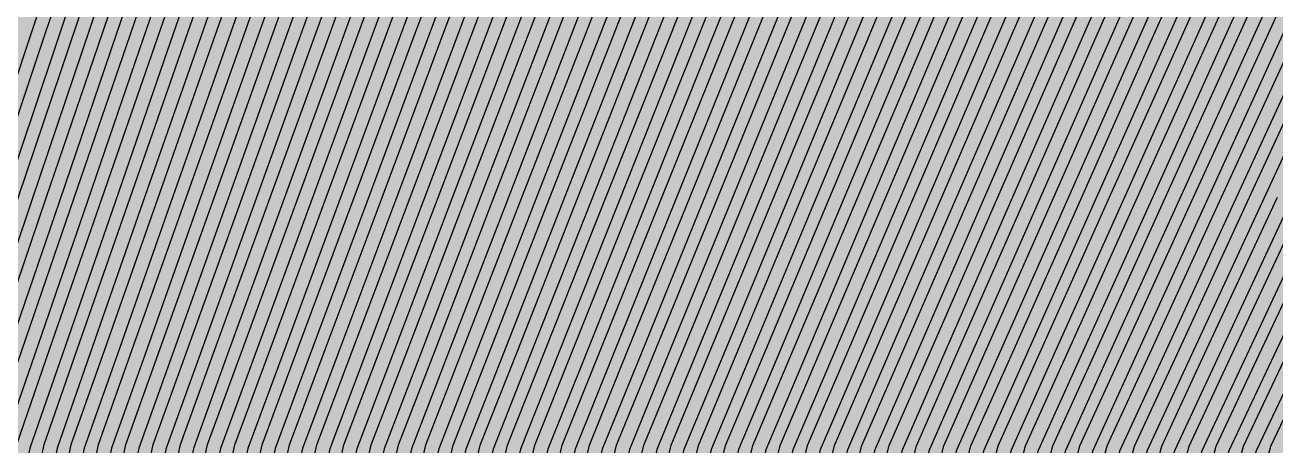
# Model space of a CAD drawing. Header units: metres. Extents: x -7231 to 10969, y -37556 to 1873.
# Drawn here: x 2363.7 to 2548.8, y -18680.7 to -18618.5 of the extents above; entities that cross this region are included whole.
import ezdxf

# ---------------------------------------------------------------- set-up
doc = ezdxf.new("R2010")
doc.units = ezdxf.units.M
for name, color, linetype in [('Metal1', 4, 'CONTINUOUS'), ('Metal2', 3, 'CONTINUOUS'), ('Polyimide', 7, 'CONTINUOUS')]:
    doc.layers.add(name, color=color, linetype=linetype)

msp = doc.modelspace()

# ---------------------------------------------------------------- hatches: boundary and pattern name
at = {"layer": 'Polyimide'}
msp.add_hatch(color=7, dxfattribs=at).paths.add_polyline_path([(4065.69, -468), (4066.67, -501.99), (4068.51, -535.99), (4071.41, -569.99), (4075.54, -603.99), (4081.04, -637.99), (4088.01, -671.99), (4096.52, -705.98), (4106.62, -739.98), (4118.33, -773.98), (4131.63, -807.98), (4146.49, -841.98), (4162.87, -875.98), (4180.68, -909.97), (4199.83, -943.97), (4220.22, -977.97), (4241.73, -1011.97), (4264.21, -1045.97), (4287.52, -1079.96), (4311.51, -1113.96), (4336.01, -1147.96), (4360.86, -1181.96), (4385.88, -1215.96), (4410.89, -1249.96), (4435.74, -1283.95), (4460.24, -1317.95), (4484.23, -1351.95), (4507.54, -1385.95), (4530.02, -1419.95), (4551.53, -1453.94), (4571.92, -1487.94), (4591.07, -1521.94), (4608.88, -1555.94), (4625.26, -1589.94), (4640.12, -1623.94), (4653.42, -1657.93), (4665.13, -1691.93), (4675.23, -1725.93), (4683.74, -1759.93), (4690.71, -1793.93), (4696.21, -1827.93), (4700.34, -1861.92), (4703.24, -1895.92), (4705.08, -1929.92), (4706.06, -1963.92), (4706.44, -1997.92), (4706.5, -2031.91), (4706.5, -4793.02), (4709.95, -4838.39), (4720.22, -4882.71), (4737.08, -4924.98), (4760.13, -4964.2), (4788.85, -4999.49), (4822.58, -5030.03), (4860.53, -5055.12), (4901.85, -5074.18), (4901.85, -5074.18), (4970.68, -5105.23), (5034.7, -5145.26), (5092.76, -5193.54), (5143.8, -5249.19), (5186.89, -5311.2), (5221.24, -5378.44), (5246.23, -5449.69), (5261.41, -5523.66), (5266.5, -5599), (5261.41, -5674.34), (5246.23, -5748.31), (5221.24, -5819.56), (5186.89, -5886.8), (5143.8, -5948.81), (5092.76, -6004.46), (5034.7, -6052.74), (4970.68, -6092.77), (4901.85, -6123.82), (4860.53, -6142.88), (4822.58, -6167.97), (4788.85, -6198.51), (4760.13, -6233.8), (4737.08, -6273.02), (4720.22, -6315.29), (4709.95, -6359.61), (4706.5, -6404.98), (4706.5, -9221.52), (4709.95, -9266.88), (4720.22, -9311.21), (4737.08, -9353.47), (4760.13, -9392.7), (4788.85, -9427.98), (4822.58, -9458.52), (4860.53, -9483.61), (4901.85, -9502.67), (4970.68, -9533.72), (5034.7, -9573.75), (5092.76, -9622.03), (5143.8, -9677.68), (5186.89, -9739.69), (5221.24, -9806.94), (5246.23, -9878.19), (5261.41, -9952.16), (5266.5, -10027.49), (5261.41, -10102.83), (5246.23, -10176.8), (5221.24, -10248.05), (5186.89, -10315.3), (5143.8, -10377.31), (5092.76, -10432.96), (5034.7, -10481.24), (4970.68, -10521.27), (4901.85, -10552.32), (4860.53, -10571.38), (4822.58, -10596.46), (4788.85, -10627), (4760.13, -10662.29), (4737.08, -10701.52), (4720.22, -10743.78), (4709.95, -10788.1), (4706.5, -10833.47), (4706.5, -13650.01), (4709.95, -13695.38), (4720.22, -13739.7), (4737.08, -13781.96), (4760.13, -13821.19), (4788.85, -13856.48), (4822.58, -13887.02), (4860.53, -13912.11), (4901.85, -13931.17), (4970.68, -13962.22), (5034.7, -14002.25), (5092.76, -14050.53), (5143.8, -14106.18), (5186.89, -14168.19), (5221.24, -14235.43), (5246.23, -14306.68), (5261.41, -14380.65), (5266.5, -14455.99), (5261.41, -14531.33), (5246.23, -14605.29), (5221.24, -14676.55), (5186.89, -14743.79), (5143.8, -14805.8), (5092.76, -14861.45), (5034.7, -14909.73), (4970.68, -14949.76), (4901.85, -14980.81), (4860.53, -14999.87), (4822.58, -15024.96), (4788.85, -15055.5), (4760.13, -15090.79), (4737.08, -15130.01), (4720.22, -15172.27), (4709.95, -15216.6), (4706.5, -15261.97), (4706.5, -15455.99), (4720.95, -15750.04), (4764.14, -16041.26), (4835.68, -16326.84), (4934.86, -16604.04), (5060.74, -16870.18), (5212.09, -17122.7), (5387.47, -17359.17), (5585.18, -17577.31), (5803.32, -17775.02), (6039.79, -17950.4), (6292.31, -18101.75), (6558.45, -18227.63), (6835.65, -18326.81), (7121.23, -18398.34), (7412.45, -18441.54), (7706.5, -18455.99), (9969.01, -18455.99), (10047.42, -18459.84), (10125.08, -18471.36), (10201.23, -18490.44), (10275.15, -18516.89), (10346.12, -18550.45), (10413.46, -18590.81), (10476.52, -18637.58), (10534.69, -18690.3), (10587.41, -18748.47), (10634.18, -18811.53), (10674.54, -18878.87), (10708.11, -18949.84), (10734.56, -19023.76), (10753.63, -19099.92), (10765.15, -19177.58), (10769.01, -19255.99), (10769.01, -20895.8), (10730.24, -20951.41), (10694.6, -21009.08), (10662.21, -21068.63), (10633.17, -21129.89), (10607.55, -21192.66), (10585.45, -21256.74), (10566.93, -21321.96), (10552.05, -21388.09), (10540.84, -21454.95), (10533.35, -21522.33), (10529.6, -21590.02), (10529.6, -21657.81), (10533.35, -21725.5), (10540.84, -21792.87), (10552.05, -21859.73), (10566.93, -21925.87), (10585.45, -21991.08), (10607.55, -22055.17), (10633.17, -22117.94), (10662.21, -22179.19), (10694.6, -22238.74), (10730.24, -22296.41), (10769.01, -22352.03), (10769.01, -32454.24), (10728.74, -32510.49), (10691.72, -32568.92), (10658.05, -32629.35), (10627.85, -32691.58), (10601.2, -32755.42), (10578.21, -32820.67), (10558.93, -32887.1), (10543.44, -32954.52), (10531.77, -33022.71), (10523.97, -33091.44), (10520.07, -33160.51), (10520.07, -33229.69), (10523.97, -33298.75), (10531.77, -33367.49), (10543.44, -33435.67), (10558.93, -33503.09), (10578.21, -33569.53), (10601.2, -33634.77), (10627.85, -33698.61), (10658.05, -33760.85), (10691.72, -33821.28), (10728.74, -33879.71), (10769.01, -33935.96), (10769.01, -36556), (10765.15, -36634.41), (10753.63, -36712.07), (10734.56, -36788.23), (10708.11, -36862.15), (10674.54, -36933.12), (10634.18, -37000.46), (10587.41, -37063.51), (10534.69, -37121.69), (10476.52, -37174.41), (10413.46, -37221.18), (10346.12, -37261.54), (10275.15, -37295.1), (10201.23, -37321.55), (10125.08, -37340.63), (10047.42, -37352.15), (9969.01, -37356), (-6231.01, -37356), (-6309.42, -37352.15), (-6387.08, -37340.63), (-6463.23, -37321.55), (-6537.15, -37295.1), (-6608.12, -37261.54), (-6675.46, -37221.18), (-6738.52, -37174.41), (-6796.69, -37121.69), (-6849.41, -37063.51), (-6896.18, -37000.46), (-6936.54, -36933.12), (-6970.11, -36862.15), (-6996.56, -36788.23), (-7015.63, -36712.07), (-7027.15, -36634.41), (-7031.01, -36556), (-7031.01, -33936), (-6990.74, -33879.75), (-6953.7, -33821.31), (-6920.03, -33760.88), (-6889.82, -33698.64), (-6863.18, -33634.8), (-6840.18, -33569.55), (-6820.9, -33503.11), (-6805.4, -33435.69), (-6793.74, -33367.49), (-6785.94, -33298.75), (-6782.03, -33229.68), (-6782.03, -33160.5), (-6785.94, -33091.43), (-6793.74, -33022.69), (-6805.4, -32954.5), (-6820.9, -32887.07), (-6840.18, -32820.63), (-6863.18, -32755.39), (-6889.82, -32691.54), (-6920.03, -32629.3), (-6953.7, -32568.87), (-6990.74, -32510.43), (-7031.01, -32454.18), (-7031.01, -22364.83), (-6990.74, -22308.58), (-6953.7, -22250.14), (-6920.03, -22189.71), (-6889.82, -22127.47), (-6863.18, -22063.62), (-6840.18, -21998.38), (-6820.9, -21931.94), (-6805.4, -21864.51), (-6793.74, -21796.32), (-6785.94, -21727.58), (-6782.03, -21658.51), (-6782.03, -21589.33), (-6785.94, -21520.26), (-6793.74, -21451.52), (-6805.4, -21383.32), (-6820.9, -21315.9), (-6840.18, -21249.46), (-6863.18, -21184.21), (-6889.82, -21120.37), (-6920.03, -21058.13), (-6953.7, -20997.7), (-6990.74, -20939.26), (-7031.01, -20883.01), (-7031.01, -19255.99), (-7027.15, -19177.58), (-7015.63, -19099.92), (-6996.56, -19023.76), (-6970.11, -18949.84), (-6936.54, -18878.87), (-6896.18, -18811.53), (-6849.41, -18748.47), (-6796.69, -18690.3), (-6738.52, -18637.58), (-6675.46, -18590.81), (-6608.12, -18550.45), (-6537.15, -18516.89), (-6463.23, -18490.44), (-6387.08, -18471.36), (-6309.42, -18459.84), (-6231.01, -18455.99), (-3968.5, -18455.99), (-3674.45, -18441.54), (-3383.23, -18398.34), (-3097.65, -18326.81), (-2820.45, -18227.63), (-2554.31, -18101.75), (-2301.79, -17950.4), (-2065.32, -17775.02), (-1847.18, -17577.31), (-1649.47, -17359.17), (-1474.09, -17122.7), (-1322.74, -16870.18), (-1196.86, -16604.04), (-1097.68, -16326.84), (-1026.14, -16041.26), (-982.95, -15750.04), (-968.5, -15455.99), (-968.5, -15261.97), (-971.95, -15216.6), (-982.22, -15172.27), (-999.08, -15130.01), (-1022.13, -15090.79), (-1050.85, -15055.5), (-1084.58, -15024.96), (-1122.53, -14999.87), (-1163.85, -14980.81), (-1232.68, -14949.76), (-1296.7, -14909.73), (-1354.76, -14861.45), (-1405.8, -14805.8), (-1448.89, -14743.79), (-1483.24, -14676.55), (-1508.23, -14605.29), (-1523.41, -14531.33), (-1528.5, -14455.99), (-1523.41, -14380.65), (-1508.23, -14306.68), (-1483.24, -14235.43), (-1448.89, -14168.19), (-1405.8, -14106.18), (-1354.76, -14050.53), (-1296.7, -14002.25), (-1232.68, -13962.22), (-1163.85, -13931.17), (-1122.53, -13912.11), (-1084.58, -13887.02), (-1050.85, -13856.48), (-1022.13, -13821.19), (-999.08, -13781.96), (-982.22, -13739.7), (-971.95, -13695.38), (-968.5, -13650.01), (-968.5, -12309.64), (-971.95, -12264.27), (-982.22, -12219.94), (-999.08, -12177.68), (-1022.13, -12138.46), (-1050.85, -12103.17), (-1084.58, -12072.63), (-1122.53, -12047.54), (-1163.85, -12028.48), (-1232.68, -11997.43), (-1296.7, -11957.4), (-1354.76, -11909.12), (-1405.8, -11853.47), (-1448.89, -11791.46), (-1483.24, -11724.22), (-1508.23, -11652.96), (-1523.41, -11579), (-1528.5, -11503.66), (-1523.41, -11428.32), (-1508.23, -11354.35), (-1483.24, -11283.1), (-1448.89, -11215.86), (-1405.8, -11153.85), (-1354.76, -11098.2), (-1296.7, -11049.92), (-1232.68, -11009.89), (-1163.85, -10978.84), (-1122.53, -10959.78), (-1084.58, -10934.69), (-1050.85, -10904.15), (-1022.13, -10868.86), (-999.08, -10829.63), (-982.22, -10787.37), (-971.95, -10743.05), (-968.5, -10697.68), (-968.5, -9357.31), (-971.95, -9311.94), (-982.22, -9267.62), (-999.08, -9225.35), (-1022.13, -9186.13), (-1050.85, -9150.84), (-1084.58, -9120.3), (-1122.53, -9095.21), (-1163.85, -9076.15), (-1163.85, -9076.15), (-1232.68, -9045.1), (-1296.7, -9005.07), (-1354.76, -8956.79), (-1405.8, -8901.14), (-1448.89, -8839.13), (-1483.24, -8771.89), (-1508.23, -8700.64), (-1523.41, -8626.67), (-1528.5, -8551.33), (-1523.41, -8475.99), (-1508.23, -8402.02), (-1483.24, -8330.77), (-1448.89, -8263.53), (-1405.8, -8201.52), (-1354.76, -8145.87), (-1296.7, -8097.59), (-1232.68, -8057.56), (-1163.85, -8026.51), (-1163.85, -8026.51), (-1122.53, -8007.45), (-1084.58, -7982.36), (-1050.85, -7951.82), (-1022.13, -7916.53), (-999.08, -7877.31), (-982.22, -7835.04), (-971.95, -7790.72), (-968.5, -7745.35), (-968.5, -6404.98), (-971.95, -6359.61), (-982.22, -6315.29), (-999.08, -6273.02), (-1022.13, -6233.8), (-1050.85, -6198.51), (-1084.58, -6167.97), (-1122.53, -6142.88), (-1163.85, -6123.82), (-1163.85, -6123.82), (-1232.68, -6092.77), (-1296.7, -6052.74), (-1354.76, -6004.46), (-1405.8, -5948.81), (-1448.89, -5886.8), (-1483.24, -5819.56), (-1508.23, -5748.31), (-1523.41, -5674.34), (-1528.5, -5599), (-1523.41, -5523.66), (-1508.23, -5449.69), (-1483.24, -5378.44), (-1448.89, -5311.2), (-1405.8, -5249.19), (-1354.76, -5193.54), (-1296.7, -5145.26), (-1232.68, -5105.23), (-1163.85, -5074.18), (-1163.85, -5074.18), (-1122.53, -5055.12), (-1084.58, -5030.03), (-1050.85, -4999.49), (-1022.13, -4964.2), (-999.08, -4924.98), (-982.22, -4882.71), (-971.95, -4838.39), (-968.5, -4793.02), (-968.5, -2031.91), (-968.44, -1997.92), (-968.06, -1963.92), (-967.05, -1929.92), (-965.18, -1895.92), (-962.22, -1861.92), (-958.01, -1827.93), (-952.41, -1793.93), (-945.31, -1759.93), (-936.64, -1725.93), (-926.35, -1691.93), (-914.43, -1657.93), (-900.88, -1623.94), (-885.74, -1589.94), (-869.05, -1555.94), (-850.91, -1521.94), (-831.4, -1487.94), (-810.63, -1453.94), (-788.72, -1419.95), (-765.82, -1385.95), (-742.07, -1351.95), (-717.63, -1317.95), (-692.67, -1283.95), (-667.36, -1249.96), (-641.88, -1215.96), (-616.39, -1181.96), (-591.08, -1147.96), (-566.12, -1113.96), (-541.68, -1079.96), (-517.93, -1045.97), (-495.03, -1011.97), (-473.12, -977.97), (-452.35, -943.97), (-432.84, -909.97), (-414.7, -875.98), (-398.01, -841.98), (-382.87, -807.98), (-369.32, -773.98), (-357.4, -739.98), (-347.11, -705.98), (-338.44, -671.99), (-331.34, -637.99), (-325.74, -603.99), (-321.53, -569.99), (-318.57, -535.99), (-316.7, -501.99), (-315.69, -468), (-315.31, -434), (-315.25, -400), (-315.25, 401), (-315.25, 451), (-315.25, 1644), (-270.25, 1644), (-270.03, 1637.13), (-269.35, 1630.29), (-268.23, 1623.52), (-266.67, 1616.82), (-264.68, 1610.25), (-262.26, 1603.82), (-259.42, 1597.56), (-256.18, 1591.5), (-252.55, 1585.67), (-248.55, 1580.08), (-244.19, 1574.77), (-239.5, 1569.75), (-234.48, 1565.06), (-229.17, 1560.7), (-223.58, 1556.7), (-217.75, 1553.07), (-211.69, 1549.83), (-205.43, 1546.99), (-199, 1544.57), (-192.43, 1542.58), (-185.73, 1541.02), (-178.96, 1539.9), (-172.12, 1539.22), (-165.25, 1539), (-158.38, 1539.22), (-151.54, 1539.9), (-144.77, 1541.02), (-138.07, 1542.58), (-131.5, 1544.57), (-125.07, 1546.99), (-118.81, 1549.83), (-112.75, 1553.07), (-106.92, 1556.7), (-101.33, 1560.7), (-96.02, 1565.06), (-91, 1569.75), (-86.31, 1574.77), (-81.95, 1580.08), (-77.95, 1585.67), (-74.32, 1591.5), (-71.08, 1597.56), (-68.24, 1603.82), (-65.82, 1610.25), (-63.83, 1616.82), (-62.27, 1623.52), (-61.15, 1630.29), (-60.47, 1637.13), (-60.25, 1644), (1853, 1644), (1853, 1573), (3815.25, 1573), (3815.46, 1579.54), (3816.11, 1586.05), (3817.17, 1592.51), (3818.66, 1598.88), (3820.56, 1605.14), (3822.86, 1611.27), (3825.56, 1617.23), (3828.65, 1623), (3832.1, 1628.56), (3835.91, 1633.88), (3840.07, 1638.93), (3844.54, 1643.71), (3849.32, 1648.18), (3854.37, 1652.34), (3859.69, 1656.15), (3865.25, 1659.6), (3871.02, 1662.69), (3876.98, 1665.39), (3883.11, 1667.69), (3889.37, 1669.59), (3895.74, 1671.08), (3902.2, 1672.14), (3908.71, 1672.79), (3915.25, 1673), (3921.79, 1672.79), (3928.3, 1672.14), (3934.76, 1671.08), (3941.13, 1669.59), (3947.39, 1667.69), (3953.52, 1665.39), (3959.48, 1662.69), (3965.25, 1659.6), (3970.81, 1656.15), (3976.13, 1652.34), (3981.18, 1648.18), (3985.96, 1643.71), (3990.43, 1638.93), (3994.59, 1633.88), (3998.4, 1628.56), (4001.85, 1623), (4004.94, 1617.23), (4007.64, 1611.27), (4009.94, 1605.14), (4011.84, 1598.88), (4013.33, 1592.51), (4014.39, 1586.05), (4015.04, 1579.54), (4015.25, 1573), (4065.25, 1573), (4065.25, 451), (4065.25, 401), (4065.25, -400), (4065.31, -434), (4065.69, -468)])

# ---------------------------------------------------------------- linework, layer by layer
at = {"layer": 'Metal1'}
for points in [[(2397.25, -19211.94), (2397.99, -18720.95), (2398.33, -18711.91), (2398.66, -18702.89), (2398.99, -18698.3), (2402.85, -18680.71), (2408.13, -18666.6), (2416.55, -18644.09), (2424.97, -18621.59), (2433.4, -18599.09), (2441.82, -18576.59), (2450.24, -18554.09), (2458.66, -18531.59), (2467.09, -18509.09), (2475.51, -18486.59), (2483.93, -18464.09), (2492.35, -18441.59), (2500.78, -18419.09), (2509.2, -18396.59), (2517.62, -18374.09), (2526.04, -18351.59), (2534.47, -18329.09), (2542.89, -18306.58), (2551.31, -18284.08)], [(2553.18, -18284.78), (2544.76, -18307.29), (2536.34, -18329.79), (2527.92, -18352.29), (2519.49, -18374.79), (2511.07, -18397.29), (2502.65, -18419.79), (2494.23, -18442.29), (2485.8, -18464.79), (2477.38, -18487.29), (2468.96, -18509.79), (2460.54, -18532.29), (2452.11, -18554.79), (2443.69, -18577.29), (2435.27, -18599.79), (2426.85, -18622.3), (2418.42, -18644.8), (2410, -18667.3), (2404.77, -18681.28), (2400.98, -18698.59), (2400.66, -18703), (2400.33, -18711.98), (2400.01, -18720.99), (2400.75, -19211.94)], [(2405.25, -19211.94), (2405.99, -18720.95), (2406.33, -18711.91), (2406.67, -18702.89), (2407.01, -18698.3), (2410.91, -18680.72), (2416.28, -18666.59), (2424.83, -18644.09), (2433.38, -18621.59), (2441.93, -18599.09), (2450.48, -18576.59), (2459.03, -18554.09), (2467.58, -18531.59), (2476.13, -18509.09), (2484.68, -18486.59), (2493.23, -18464.08), (2501.78, -18441.58), (2510.33, -18419.08), (2518.88, -18396.58), (2527.43, -18374.08), (2535.98, -18351.58), (2544.53, -18329.08), (2553.08, -18306.58)], [(2554.95, -18307.29), (2546.4, -18329.79), (2537.85, -18352.29), (2529.3, -18374.79), (2520.75, -18397.29), (2512.2, -18419.79), (2503.65, -18442.29), (2495.1, -18464.8), (2486.55, -18487.3), (2478, -18509.8), (2469.45, -18532.3), (2460.9, -18554.8), (2452.35, -18577.3), (2443.8, -18599.8), (2435.25, -18622.3), (2426.7, -18644.8), (2418.15, -18667.3), (2412.83, -18681.3), (2408.99, -18698.59), (2408.67, -18703), (2408.33, -18711.98), (2408.01, -18720.99), (2408.75, -19211.94)], [(2341.25, -19211.94), (2341.99, -18720.95), (2342.29, -18711.91), (2342.59, -18702.9), (2342.89, -18698.32), (2346.36, -18680.64), (2351.05, -18666.63), (2358.59, -18644.13), (2366.12, -18621.63), (2373.65, -18599.13), (2381.18, -18576.63), (2388.72, -18554.13), (2396.25, -18531.62), (2403.78, -18509.12), (2411.31, -18486.62), (2418.85, -18464.12), (2426.38, -18441.62), (2433.91, -18419.12), (2441.44, -18396.62), (2448.98, -18374.12), (2456.51, -18351.62), (2464.04, -18329.12)], [(2465.94, -18329.75), (2458.41, -18352.25), (2450.87, -18374.75), (2443.34, -18397.26), (2435.81, -18419.76), (2428.28, -18442.26), (2420.74, -18464.76), (2413.21, -18487.26), (2405.68, -18509.76), (2398.15, -18532.26), (2390.61, -18554.76), (2383.08, -18577.26), (2375.55, -18599.76), (2368.02, -18622.26), (2360.48, -18644.76), (2352.95, -18667.26), (2348.3, -18681.15), (2344.88, -18698.58), (2344.59, -18703), (2344.29, -18711.98), (2344.01, -18720.98), (2344.75, -19211.94)], [(2349.25, -19211.94), (2349.99, -18720.95), (2350.3, -18711.91), (2350.6, -18702.9), (2350.9, -18698.32), (2354.43, -18680.65), (2359.21, -18666.62), (2366.87, -18644.12), (2374.53, -18621.62), (2382.19, -18599.12), (2389.85, -18576.62), (2397.51, -18554.12), (2405.17, -18531.62), (2412.83, -18509.12), (2420.49, -18486.62), (2428.14, -18464.12), (2435.8, -18441.62), (2443.46, -18419.12), (2451.12, -18396.62), (2458.78, -18374.11), (2466.44, -18351.61), (2474.1, -18329.11)], [(2476, -18329.76), (2468.34, -18352.26), (2460.68, -18374.76), (2453.02, -18397.26), (2445.36, -18419.76), (2437.7, -18442.26), (2430.04, -18464.76), (2422.38, -18487.26), (2414.72, -18509.76), (2407.06, -18532.26), (2399.4, -18554.76), (2391.74, -18577.27), (2384.08, -18599.77), (2376.42, -18622.27), (2368.76, -18644.77), (2361.1, -18667.27), (2356.37, -18681.17), (2352.89, -18698.58), (2352.6, -18703), (2352.3, -18711.98), (2352.01, -18720.98), (2352.75, -19211.94)], [(2357.25, -19211.94), (2357.99, -18720.95), (2358.3, -18711.91), (2358.61, -18702.9), (2358.92, -18698.31), (2362.5, -18680.66), (2367.36, -18666.62), (2375.15, -18644.12), (2382.93, -18621.62), (2390.72, -18599.12), (2398.51, -18576.62), (2406.3, -18554.12), (2414.08, -18531.61), (2421.87, -18509.11), (2429.66, -18486.61), (2437.44, -18464.11), (2445.23, -18441.61), (2453.02, -18419.11), (2460.8, -18396.61), (2468.59, -18374.11), (2476.38, -18351.61), (2484.16, -18329.11)], [(2486.05, -18329.76), (2478.27, -18352.26), (2470.48, -18374.76), (2462.69, -18397.26), (2454.91, -18419.77), (2447.12, -18442.27), (2439.33, -18464.77), (2431.55, -18487.27), (2423.76, -18509.77), (2415.97, -18532.27), (2408.19, -18554.77), (2400.4, -18577.27), (2392.61, -18599.77), (2384.82, -18622.27), (2377.04, -18644.77), (2369.25, -18667.27), (2364.44, -18681.19), (2360.9, -18698.58), (2360.61, -18703), (2360.3, -18711.98), (2360.01, -18720.99), (2360.75, -19211.94)], [(2365.25, -19211.94), (2365.99, -18720.95), (2366.31, -18711.91), (2366.62, -18702.9), (2366.93, -18698.31), (2370.57, -18680.67), (2375.51, -18666.61), (2383.43, -18644.11), (2391.34, -18621.61), (2399.26, -18599.11), (2407.17, -18576.61), (2415.08, -18554.11), (2423, -18531.61), (2430.91, -18509.11), (2438.83, -18486.61), (2446.74, -18464.11), (2454.65, -18441.61), (2462.57, -18419.11), (2470.48, -18396.61), (2478.4, -18374.11), (2486.31, -18351.6), (2494.22, -18329.1)], [(2496.11, -18329.77), (2488.2, -18352.27), (2480.28, -18374.77), (2472.37, -18397.27), (2464.46, -18419.77), (2456.54, -18442.27), (2448.63, -18464.77), (2440.71, -18487.27), (2432.8, -18509.77), (2424.89, -18532.27), (2416.97, -18554.77), (2409.06, -18577.28), (2401.14, -18599.78), (2393.23, -18622.28), (2385.32, -18644.78), (2377.4, -18667.28), (2372.5, -18681.2), (2368.92, -18698.58), (2368.62, -18703), (2368.31, -18711.98), (2368.01, -18720.99), (2368.75, -19211.94)], [(2373.25, -19211.94), (2373.99, -18720.95), (2374.31, -18711.91), (2374.63, -18702.89), (2374.95, -18698.31), (2378.64, -18680.68), (2383.67, -18666.61), (2391.71, -18644.11), (2399.75, -18621.61), (2407.79, -18599.11), (2415.83, -18576.61), (2423.87, -18554.11), (2431.91, -18531.61), (2439.96, -18509.1), (2448, -18486.6), (2456.04, -18464.1), (2464.08, -18441.6), (2472.12, -18419.1), (2480.16, -18396.6), (2488.2, -18374.1), (2496.24, -18351.6), (2504.28, -18329.1)], [(2506.17, -18329.77), (2498.13, -18352.27), (2490.09, -18374.77), (2482.04, -18397.27), (2474, -18419.78), (2465.96, -18442.28), (2457.92, -18464.78), (2449.88, -18487.28), (2441.84, -18509.78), (2433.8, -18532.28), (2425.76, -18554.78), (2417.72, -18577.28), (2409.68, -18599.78), (2401.63, -18622.28), (2393.59, -18644.78), (2385.55, -18667.28), (2380.57, -18681.22), (2376.93, -18698.58), (2376.63, -18703), (2376.31, -18711.98), (2376.01, -18720.99), (2376.75, -19211.94)], [(2381.25, -19211.94), (2381.99, -18720.95), (2382.32, -18711.91), (2382.64, -18702.89), (2382.96, -18698.31), (2386.71, -18680.69), (2391.82, -18666.6), (2399.99, -18644.1), (2408.16, -18621.6), (2416.33, -18599.1), (2424.49, -18576.6), (2432.66, -18554.1), (2440.83, -18531.6), (2449, -18509.1), (2457.17, -18486.6), (2465.34, -18464.1), (2473.5, -18441.6), (2481.67, -18419.1), (2489.84, -18396.6), (2498.01, -18374.1), (2506.18, -18351.6), (2514.35, -18329.09)], [(2516.23, -18329.78), (2508.06, -18352.28), (2499.89, -18374.78), (2491.72, -18397.28), (2483.55, -18419.78), (2475.38, -18442.28), (2467.22, -18464.78), (2459.05, -18487.28), (2450.88, -18509.78), (2442.71, -18532.28), (2434.54, -18554.78), (2426.37, -18577.28), (2418.21, -18599.79), (2410.04, -18622.29), (2401.87, -18644.79), (2393.7, -18667.29), (2388.64, -18681.24), (2384.95, -18698.59), (2384.64, -18703), (2384.32, -18711.98), (2384.01, -18720.99), (2384.75, -19211.94)], [(2389.25, -19211.94), (2389.99, -18720.95), (2390.32, -18711.91), (2390.65, -18702.89), (2390.98, -18698.3), (2394.78, -18680.7), (2399.98, -18666.6), (2408.27, -18644.1), (2416.57, -18621.6), (2424.86, -18599.1), (2433.16, -18576.6), (2441.45, -18554.1), (2449.75, -18531.6), (2458.04, -18509.1), (2466.34, -18486.59), (2474.63, -18464.09), (2482.93, -18441.59), (2491.22, -18419.09), (2499.52, -18396.59), (2507.82, -18374.09), (2516.11, -18351.59), (2524.41, -18329.09)], [(2526.28, -18329.78), (2517.99, -18352.28), (2509.69, -18374.78), (2501.4, -18397.28), (2493.1, -18419.78), (2484.81, -18442.29), (2476.51, -18464.79), (2468.22, -18487.29), (2459.92, -18509.79), (2451.62, -18532.29), (2443.33, -18554.79), (2435.03, -18577.29), (2426.74, -18599.79), (2418.44, -18622.29), (2410.15, -18644.79), (2401.85, -18667.29), (2396.7, -18681.26), (2392.96, -18698.59), (2392.65, -18703), (2392.32, -18711.98), (2392.01, -18720.99), (2392.75, -19211.94)], [(2413.25, -19211.94), (2413.99, -18720.95), (2414.34, -18711.91), (2414.68, -18702.89), (2415.02, -18698.3), (2418.98, -18680.73), (2424.44, -18666.59), (2433.11, -18644.09), (2441.79, -18621.58), (2450.47, -18599.08), (2459.14, -18576.58), (2467.82, -18554.08), (2476.5, -18531.58), (2485.17, -18509.08), (2493.85, -18486.58), (2502.53, -18464.08), (2511.2, -18441.58), (2519.88, -18419.08), (2528.56, -18396.58), (2537.23, -18374.08), (2545.91, -18351.58), (2554.59, -18329.08)], [(2556.45, -18329.8), (2547.78, -18352.3), (2539.1, -18374.8), (2530.42, -18397.3), (2521.75, -18419.8), (2513.07, -18442.3), (2504.39, -18464.8), (2495.72, -18487.3), (2487.04, -18509.8), (2478.36, -18532.3), (2469.69, -18554.8), (2461.01, -18577.3), (2452.33, -18599.8), (2443.66, -18622.3), (2434.98, -18644.81), (2426.3, -18667.31), (2420.9, -18681.32), (2417.01, -18698.6), (2416.68, -18703), (2416.34, -18711.98), (2416.01, -18720.99), (2416.75, -19211.94)], [(2421.25, -19211.94), (2421.99, -18720.95), (2422.34, -18711.91), (2422.69, -18702.89), (2423.04, -18698.3), (2427.05, -18680.75), (2432.59, -18666.58), (2441.39, -18644.08), (2450.2, -18621.58), (2459, -18599.08), (2467.81, -18576.58), (2476.61, -18554.08), (2485.41, -18531.58), (2494.22, -18509.08), (2503.02, -18486.58), (2511.83, -18464.08), (2520.63, -18441.57), (2529.43, -18419.07), (2538.24, -18396.57), (2547.04, -18374.07), (2555.84, -18351.57)], [(2548.9, -18374.8), (2540.1, -18397.3), (2531.3, -18419.8), (2522.49, -18442.3), (2513.69, -18464.8), (2504.88, -18487.3), (2496.08, -18509.81), (2487.28, -18532.31), (2478.47, -18554.81), (2469.67, -18577.31), (2460.86, -18599.81), (2452.06, -18622.31), (2443.26, -18644.81), (2434.45, -18667.31), (2428.97, -18681.34), (2425.02, -18698.6), (2424.69, -18703), (2424.34, -18711.99), (2424.01, -18720.99), (2424.75, -19211.94)], [(2429.25, -19211.94), (2429.99, -18720.96), (2430.35, -18711.91), (2430.7, -18702.89), (2431.05, -18698.29), (2435.12, -18680.76), (2440.74, -18666.58), (2449.68, -18644.08), (2458.61, -18621.58), (2467.54, -18599.08), (2476.47, -18576.57), (2485.4, -18554.07), (2494.33, -18531.57), (2503.26, -18509.07), (2512.19, -18486.57), (2521.12, -18464.07), (2530.05, -18441.57), (2538.99, -18419.07), (2547.92, -18396.57), (2556.85, -18374.07)], [(2437.25, -19211.94), (2437.99, -18720.96), (2438.35, -18711.91), (2438.71, -18702.89), (2439.07, -18698.29), (2443.18, -18680.77), (2448.9, -18666.57), (2457.96, -18644.07), (2467.01, -18621.57), (2476.07, -18599.07), (2485.13, -18576.57), (2494.19, -18554.07), (2503.25, -18531.57), (2512.3, -18509.07), (2521.36, -18486.57), (2530.42, -18464.07), (2539.48, -18441.57), (2548.54, -18419.07), (2557.6, -18396.56)], [(2549.78, -18397.31), (2540.84, -18419.81), (2531.91, -18442.31), (2522.98, -18464.81), (2514.05, -18487.31), (2505.12, -18509.81), (2496.19, -18532.31), (2487.26, -18554.81), (2478.33, -18577.31), (2469.4, -18599.81), (2460.47, -18622.31), (2451.53, -18644.81), (2442.6, -18667.31), (2437.03, -18681.36), (2433.04, -18698.6), (2432.7, -18703.01), (2432.35, -18711.99), (2432.01, -18720.99), (2432.75, -19211.94)], [(2550.39, -18419.81), (2541.33, -18442.31), (2532.28, -18464.81), (2523.22, -18487.31), (2514.16, -18509.81), (2505.1, -18532.32), (2496.04, -18554.82), (2486.99, -18577.32), (2477.93, -18599.82), (2468.87, -18622.32), (2459.81, -18644.82), (2450.75, -18667.32), (2445.1, -18681.37), (2441.05, -18698.6), (2440.71, -18703.01), (2440.35, -18711.99), (2440.01, -18721), (2440.75, -19211.94)], [(2445.25, -19211.94), (2445.99, -18720.96), (2446.36, -18711.91), (2446.72, -18702.89), (2447.08, -18698.29), (2451.25, -18680.78), (2457.05, -18666.57), (2466.24, -18644.07), (2475.42, -18621.57), (2484.61, -18599.07), (2493.79, -18576.57), (2502.98, -18554.06), (2512.16, -18531.56), (2521.35, -18509.06), (2530.53, -18486.56), (2539.72, -18464.06), (2548.9, -18441.56)], [(2550.76, -18442.32), (2541.57, -18464.82), (2532.39, -18487.32), (2523.2, -18509.82), (2514.02, -18532.32), (2504.83, -18554.82), (2495.64, -18577.32), (2486.46, -18599.82), (2477.27, -18622.32), (2468.09, -18644.82), (2458.9, -18667.32), (2453.16, -18681.39), (2449.07, -18698.6), (2448.72, -18703.01), (2448.36, -18711.99), (2448.01, -18721), (2448.75, -19211.94)], [(2453.25, -19211.94), (2453.99, -18720.96), (2454.36, -18711.91), (2454.73, -18702.89), (2455.1, -18698.29), (2459.32, -18680.79), (2465.21, -18666.56), (2474.52, -18644.06), (2483.83, -18621.56), (2493.14, -18599.06), (2502.46, -18576.56), (2511.77, -18554.06), (2521.08, -18531.56), (2530.39, -18509.06), (2539.7, -18486.56), (2549.02, -18464.06)], [(2550.87, -18464.82), (2541.55, -18487.32), (2532.24, -18509.82), (2522.93, -18532.32), (2513.62, -18554.83), (2504.3, -18577.33), (2494.99, -18599.83), (2485.68, -18622.33), (2476.37, -18644.83), (2467.05, -18667.33), (2461.22, -18681.41), (2457.08, -18698.61), (2456.73, -18703.01), (2456.36, -18711.99), (2456.01, -18721), (2456.75, -19211.94)], [(2461.25, -19211.94), (2461.99, -18720.96), (2462.37, -18711.91), (2462.74, -18702.89), (2463.11, -18698.29), (2467.38, -18680.81), (2473.36, -18666.56), (2482.8, -18644.06), (2492.24, -18621.56), (2501.68, -18599.06), (2511.12, -18576.56), (2520.56, -18554.06), (2530, -18531.56), (2539.44, -18509.05), (2548.88, -18486.55)], [(2550.72, -18487.33), (2541.28, -18509.83), (2531.84, -18532.33), (2522.4, -18554.83), (2512.96, -18577.33), (2503.52, -18599.83), (2494.08, -18622.33), (2484.64, -18644.83), (2475.2, -18667.33), (2469.29, -18681.43), (2465.1, -18698.61), (2464.74, -18703.01), (2464.37, -18711.99), (2464.01, -18721), (2464.75, -19211.94)], [(2469.25, -19211.94), (2469.99, -18720.96), (2470.37, -18711.91), (2470.75, -18702.89), (2471.13, -18698.28), (2475.45, -18680.82), (2481.51, -18666.55), (2491.08, -18644.05), (2500.65, -18621.55), (2510.21, -18599.05), (2519.78, -18576.55), (2529.35, -18554.05), (2538.91, -18531.55), (2548.48, -18509.05), (2558.05, -18486.55)], [(2550.32, -18509.83), (2540.75, -18532.33), (2531.19, -18554.83), (2521.62, -18577.33), (2512.05, -18599.84), (2502.49, -18622.34), (2492.92, -18644.84), (2483.35, -18667.34), (2477.35, -18681.45), (2473.11, -18698.61), (2472.74, -18703.01), (2472.37, -18711.99), (2472.01, -18721), (2472.75, -19211.94)], [(2477.25, -19211.94), (2477.99, -18720.96), (2478.38, -18711.91), (2478.76, -18702.88), (2479.15, -18698.28), (2483.51, -18680.83), (2489.67, -18666.55), (2499.36, -18644.05), (2509.05, -18621.55), (2518.75, -18599.05), (2528.44, -18576.55), (2538.14, -18554.05), (2547.83, -18531.55), (2557.52, -18509.05)], [(2549.67, -18532.34), (2539.97, -18554.84), (2530.28, -18577.34), (2520.59, -18599.84), (2510.89, -18622.34), (2501.2, -18644.84), (2491.5, -18667.34), (2485.42, -18681.47), (2481.12, -18698.61), (2480.75, -18703.01), (2480.38, -18711.99), (2480.01, -18721), (2480.75, -19211.94)], [(2485.25, -19211.94), (2485.99, -18720.96), (2486.38, -18711.9), (2486.77, -18702.88), (2487.16, -18698.28), (2491.58, -18680.84), (2497.82, -18666.55), (2507.64, -18644.05), (2517.46, -18621.54), (2527.28, -18599.04), (2537.1, -18576.54), (2546.93, -18554.04), (2556.75, -18531.54)], [(2558.58, -18532.34), (2548.76, -18554.84), (2538.94, -18577.34), (2529.12, -18599.84), (2519.3, -18622.34), (2509.47, -18644.85), (2499.65, -18667.35), (2493.48, -18681.49), (2489.14, -18698.61), (2488.76, -18703.01), (2488.38, -18711.99), (2488.01, -18721), (2488.75, -19211.94)], [(2493.25, -19211.94), (2493.99, -18720.96), (2494.39, -18711.9), (2494.78, -18702.88), (2495.18, -18698.28), (2499.65, -18680.86), (2505.97, -18666.54), (2515.92, -18644.04), (2525.87, -18621.54), (2535.82, -18599.04), (2545.77, -18576.54), (2555.71, -18554.04)], [(2557.54, -18554.85), (2547.6, -18577.35), (2537.65, -18599.85), (2527.7, -18622.35), (2517.75, -18644.85), (2507.8, -18667.35), (2501.54, -18681.51), (2497.15, -18698.62), (2496.77, -18703.01), (2496.39, -18711.99), (2496.01, -18721), (2496.75, -19211.94)], [(2501.25, -19211.94), (2501.99, -18720.96), (2502.39, -18711.9), (2502.79, -18702.88), (2503.19, -18698.28), (2507.71, -18680.87), (2514.13, -18666.54), (2524.2, -18644.04), (2534.28, -18621.54), (2544.35, -18599.04), (2554.43, -18576.53)], [(2556.25, -18577.35), (2546.18, -18599.85), (2536.1, -18622.35), (2526.03, -18644.85), (2515.95, -18667.35), (2509.61, -18681.53), (2505.17, -18698.62), (2504.78, -18703.01), (2504.39, -18711.99), (2504.01, -18721), (2504.75, -19211.94)], [(2509.25, -19211.94), (2509.99, -18720.96), (2510.4, -18711.9), (2510.8, -18702.88), (2511.21, -18698.27), (2515.78, -18680.88), (2522.28, -18666.53), (2532.48, -18644.03), (2542.69, -18621.53), (2552.89, -18599.03)], [(2554.71, -18599.86), (2544.51, -18622.36), (2534.31, -18644.86), (2524.1, -18667.36), (2517.67, -18681.55), (2513.18, -18698.62), (2512.79, -18703.01), (2512.4, -18711.99), (2512.01, -18721.01), (2512.75, -19211.94)], [(2517.25, -19211.94), (2517.99, -18720.96), (2518.4, -18711.9), (2518.81, -18702.88), (2519.22, -18698.27), (2523.84, -18680.89), (2530.44, -18666.53), (2540.77, -18644.03), (2551.1, -18621.53)], [(2552.91, -18622.36), (2542.58, -18644.86), (2532.25, -18667.36), (2525.73, -18681.57), (2521.2, -18698.62), (2520.8, -18703.01), (2520.4, -18711.99), (2520.01, -18721.01), (2520.75, -19211.94)], [(2525.25, -19211.94), (2525.99, -18720.96), (2526.41, -18711.9), (2526.82, -18702.88), (2527.24, -18698.27), (2531.91, -18680.91), (2538.59, -18666.52), (2549.05, -18644.02)], [(2550.86, -18644.87), (2540.4, -18667.37), (2533.79, -18681.59), (2529.21, -18698.62), (2528.81, -18703.01), (2528.41, -18711.99), (2528.01, -18721.01), (2528.75, -19211.94)], [(2533.25, -19211.94), (2533.99, -18720.96), (2534.41, -18711.9), (2534.83, -18702.88), (2535.25, -18698.27), (2539.97, -18680.92), (2546.74, -18666.52), (2557.33, -18644.02)], [(2559.14, -18644.87), (2548.55, -18667.37), (2541.85, -18681.61), (2537.23, -18698.63), (2536.82, -18703.02), (2536.41, -18711.99), (2536.01, -18721.01), (2536.75, -19211.94)], [(2541.25, -19211.94), (2541.99, -18720.96), (2542.42, -18711.9), (2542.84, -18702.88), (2543.27, -18698.27), (2548.03, -18680.93), (2554.9, -18666.52)]]:
    msp.add_lwpolyline(points, dxfattribs=at)
at = {"layer": 'Metal2'}
for points in [[(2401.25, -19211.94), (2401.99, -18720.95), (2402.33, -18711.91), (2402.66, -18702.89), (2403, -18698.3), (2406.88, -18680.72), (2412.21, -18666.59), (2420.69, -18644.09), (2429.18, -18621.59), (2437.66, -18599.09), (2446.15, -18576.59), (2454.64, -18554.09), (2463.12, -18531.59), (2471.61, -18509.09), (2480.09, -18486.59), (2488.58, -18464.09), (2497.07, -18441.59), (2505.55, -18419.09), (2514.04, -18396.58), (2522.52, -18374.08), (2531.01, -18351.58), (2539.5, -18329.08), (2547.98, -18306.58), (2556.47, -18284.08)], [(2549.85, -18307.29), (2541.37, -18329.79), (2532.88, -18352.29), (2524.4, -18374.79), (2515.91, -18397.29), (2507.42, -18419.79), (2498.94, -18442.29), (2490.45, -18464.79), (2481.97, -18487.29), (2473.48, -18509.79), (2464.99, -18532.29), (2456.51, -18554.8), (2448.02, -18577.3), (2439.54, -18599.8), (2431.05, -18622.3), (2422.56, -18644.8), (2414.08, -18667.3), (2408.8, -18681.29), (2404.99, -18698.59), (2404.66, -18703), (2404.33, -18711.98), (2404.01, -18720.99), (2404.75, -19211.94)], [(2460.91, -18329.75), (2453.44, -18352.25), (2445.97, -18374.75), (2438.5, -18397.25), (2431.03, -18419.75), (2423.57, -18442.25), (2416.1, -18464.75), (2408.63, -18487.26), (2401.16, -18509.76), (2393.69, -18532.26), (2386.22, -18554.76), (2378.75, -18577.26), (2371.28, -18599.76), (2363.81, -18622.26), (2356.34, -18644.76), (2348.88, -18667.26), (2344.27, -18681.14), (2340.87, -18698.58), (2340.58, -18703), (2340.29, -18711.98), (2340.01, -18720.98), (2340.75, -19211.94)], [(2345.25, -19211.94), (2345.99, -18720.95), (2346.3, -18711.91), (2346.59, -18702.9), (2346.9, -18698.32), (2350.4, -18680.64), (2355.13, -18666.63), (2362.73, -18644.13), (2370.32, -18621.62), (2377.92, -18599.12), (2385.52, -18576.62), (2393.11, -18554.12), (2400.71, -18531.62), (2408.3, -18509.12), (2415.9, -18486.62), (2423.5, -18464.12), (2431.09, -18441.62), (2438.69, -18419.12), (2446.28, -18396.62), (2453.88, -18374.12), (2461.48, -18351.62), (2469.07, -18329.12)], [(2470.97, -18329.76), (2463.37, -18352.26), (2455.78, -18374.76), (2448.18, -18397.26), (2440.58, -18419.76), (2432.99, -18442.26), (2425.39, -18464.76), (2417.79, -18487.26), (2410.2, -18509.76), (2402.6, -18532.26), (2395.01, -18554.76), (2387.41, -18577.26), (2379.81, -18599.76), (2372.22, -18622.26), (2364.62, -18644.77), (2357.03, -18667.27), (2352.34, -18681.16), (2348.88, -18698.58), (2348.59, -18703), (2348.3, -18711.98), (2348.01, -18720.98), (2348.75, -19211.94)], [(2353.25, -19211.94), (2353.99, -18720.95), (2354.3, -18711.91), (2354.6, -18702.9), (2354.91, -18698.31), (2358.47, -18680.65), (2363.28, -18666.62), (2371.01, -18644.12), (2378.73, -18621.62), (2386.45, -18599.12), (2394.18, -18576.62), (2401.9, -18554.12), (2409.62, -18531.62), (2417.35, -18509.12), (2425.07, -18486.62), (2432.79, -18464.12), (2440.52, -18441.61), (2448.24, -18419.11), (2455.96, -18396.61), (2463.69, -18374.11), (2471.41, -18351.61), (2479.13, -18329.11)], [(2481.02, -18329.76), (2473.3, -18352.26), (2465.58, -18374.76), (2457.86, -18397.26), (2450.13, -18419.76), (2442.41, -18442.26), (2434.69, -18464.76), (2426.96, -18487.27), (2419.24, -18509.77), (2411.52, -18532.27), (2403.79, -18554.77), (2396.07, -18577.27), (2388.35, -18599.77), (2380.62, -18622.27), (2372.9, -18644.77), (2365.18, -18667.27), (2360.4, -18681.18), (2356.9, -18698.58), (2356.6, -18703), (2356.3, -18711.98), (2356.01, -18720.98), (2356.75, -19211.94)], [(2361.25, -19211.94), (2361.99, -18720.95), (2362.31, -18711.91), (2362.61, -18702.9), (2362.93, -18698.31), (2366.54, -18680.66), (2371.44, -18666.62), (2379.29, -18644.12), (2387.14, -18621.62), (2394.99, -18599.11), (2402.84, -18576.61), (2410.69, -18554.11), (2418.54, -18531.61), (2426.39, -18509.11), (2434.24, -18486.61), (2442.09, -18464.11), (2449.94, -18441.61), (2457.79, -18419.11), (2465.64, -18396.61), (2473.49, -18374.11), (2481.34, -18351.61), (2489.19, -18329.11)], [(2491.08, -18329.77), (2483.23, -18352.27), (2475.38, -18374.77), (2467.53, -18397.27), (2459.68, -18419.77), (2451.83, -18442.27), (2443.98, -18464.77), (2436.13, -18487.27), (2428.28, -18509.77), (2420.43, -18532.27), (2412.58, -18554.77), (2404.73, -18577.27), (2396.88, -18599.77), (2389.03, -18622.27), (2381.18, -18644.77), (2373.33, -18667.28), (2368.47, -18681.2), (2364.91, -18698.58), (2364.61, -18703), (2364.31, -18711.98), (2364.01, -18720.99), (2364.75, -19211.94)], [(2369.25, -19211.94), (2369.99, -18720.95), (2370.31, -18711.91), (2370.62, -18702.9), (2370.94, -18698.31), (2374.61, -18680.67), (2379.59, -18666.61), (2387.57, -18644.11), (2395.55, -18621.61), (2403.52, -18599.11), (2411.5, -18576.61), (2419.48, -18554.11), (2427.46, -18531.61), (2435.43, -18509.11), (2443.41, -18486.61), (2451.39, -18464.11), (2459.37, -18441.61), (2467.34, -18419.1), (2475.32, -18396.6), (2483.3, -18374.1), (2491.28, -18351.6), (2499.25, -18329.1)], [(2501.14, -18329.77), (2493.16, -18352.27), (2485.18, -18374.77), (2477.21, -18397.27), (2469.23, -18419.77), (2461.25, -18442.27), (2453.27, -18464.77), (2445.3, -18487.27), (2437.32, -18509.78), (2429.34, -18532.28), (2421.36, -18554.78), (2413.39, -18577.28), (2405.41, -18599.78), (2397.43, -18622.28), (2389.45, -18644.78), (2381.48, -18667.28), (2376.54, -18681.21), (2372.93, -18698.58), (2372.62, -18703), (2372.31, -18711.98), (2372.01, -18720.99), (2372.75, -19211.94)], [(2377.25, -19211.94), (2377.99, -18720.95), (2378.32, -18711.91), (2378.63, -18702.89), (2378.96, -18698.31), (2382.67, -18680.68), (2387.75, -18666.61), (2395.85, -18644.11), (2403.95, -18621.61), (2412.06, -18599.11), (2420.16, -18576.6), (2428.27, -18554.1), (2436.37, -18531.6), (2444.48, -18509.1), (2452.58, -18486.6), (2460.69, -18464.1), (2468.79, -18441.6), (2476.9, -18419.1), (2485, -18396.6), (2493.11, -18374.1), (2501.21, -18351.6), (2509.32, -18329.1)], [(2511.2, -18329.77), (2503.09, -18352.28), (2494.99, -18374.78), (2486.88, -18397.28), (2478.78, -18419.78), (2470.67, -18442.28), (2462.57, -18464.78), (2454.46, -18487.28), (2446.36, -18509.78), (2438.25, -18532.28), (2430.15, -18554.78), (2422.05, -18577.28), (2413.94, -18599.78), (2405.84, -18622.28), (2397.73, -18644.78), (2389.63, -18667.28), (2384.6, -18681.23), (2380.94, -18698.59), (2380.63, -18703), (2380.32, -18711.98), (2380.01, -18720.99), (2380.75, -19211.94)], [(2385.25, -19211.94), (2385.99, -18720.95), (2386.32, -18711.91), (2386.64, -18702.89), (2386.97, -18698.31), (2390.74, -18680.69), (2395.9, -18666.6), (2404.13, -18644.1), (2412.36, -18621.6), (2420.59, -18599.1), (2428.83, -18576.6), (2437.06, -18554.1), (2445.29, -18531.6), (2453.52, -18509.1), (2461.75, -18486.6), (2469.98, -18464.1), (2478.22, -18441.6), (2486.45, -18419.09), (2494.68, -18396.59), (2502.91, -18374.09), (2511.14, -18351.59), (2519.38, -18329.09)], [(2521.25, -18329.78), (2513.02, -18352.28), (2504.79, -18374.78), (2496.56, -18397.28), (2488.33, -18419.78), (2480.09, -18442.28), (2471.86, -18464.78), (2463.63, -18487.28), (2455.4, -18509.78), (2447.17, -18532.29), (2438.94, -18554.79), (2430.7, -18577.29), (2422.47, -18599.79), (2414.24, -18622.29), (2406.01, -18644.79), (2397.78, -18667.29), (2392.67, -18681.25), (2388.96, -18698.59), (2388.64, -18703), (2388.32, -18711.98), (2388.01, -18720.99), (2388.75, -19211.94)], [(2393.25, -19211.94), (2393.99, -18720.95), (2394.33, -18711.91), (2394.65, -18702.89), (2394.99, -18698.3), (2398.81, -18680.71), (2404.05, -18666.6), (2412.41, -18644.1), (2420.77, -18621.6), (2429.13, -18599.1), (2437.49, -18576.6), (2445.85, -18554.09), (2454.21, -18531.59), (2462.56, -18509.09), (2470.92, -18486.59), (2479.28, -18464.09), (2487.64, -18441.59), (2496, -18419.09), (2504.36, -18396.59), (2512.72, -18374.09), (2521.08, -18351.59), (2529.44, -18329.09)], [(2531.31, -18329.78), (2522.95, -18352.28), (2514.59, -18374.79), (2506.23, -18397.29), (2497.88, -18419.79), (2489.52, -18442.29), (2481.16, -18464.79), (2472.8, -18487.29), (2464.44, -18509.79), (2456.08, -18532.29), (2447.72, -18554.79), (2439.36, -18577.29), (2431, -18599.79), (2422.65, -18622.29), (2414.29, -18644.79), (2405.93, -18667.29), (2400.74, -18681.27), (2396.97, -18698.59), (2396.65, -18703), (2396.33, -18711.98), (2396.01, -18720.99), (2396.75, -19211.94)], [(2409.25, -19211.94), (2409.99, -18720.95), (2410.34, -18711.91), (2410.67, -18702.89), (2411.02, -18698.3), (2414.95, -18680.73), (2420.36, -18666.59), (2428.97, -18644.09), (2437.59, -18621.59), (2446.2, -18599.09), (2454.81, -18576.59), (2463.43, -18554.09), (2472.04, -18531.58), (2480.65, -18509.08), (2489.27, -18486.58), (2497.88, -18464.08), (2506.49, -18441.58), (2515.1, -18419.08), (2523.72, -18396.58), (2532.33, -18374.08), (2540.94, -18351.58), (2549.56, -18329.08)], [(2551.43, -18329.79), (2542.81, -18352.29), (2534.2, -18374.79), (2525.59, -18397.3), (2516.97, -18419.8), (2508.36, -18442.3), (2499.75, -18464.8), (2491.13, -18487.3), (2482.52, -18509.8), (2473.91, -18532.3), (2465.29, -18554.8), (2456.68, -18577.3), (2448.07, -18599.8), (2439.45, -18622.3), (2430.84, -18644.8), (2422.23, -18667.3), (2416.87, -18681.31), (2413, -18698.59), (2412.67, -18703), (2412.34, -18711.98), (2412.01, -18720.99), (2412.75, -19211.94)], [(2417.25, -19211.94), (2417.99, -18720.95), (2418.34, -18711.91), (2418.68, -18702.89), (2419.03, -18698.3), (2423.01, -18680.74), (2428.51, -18666.58), (2437.25, -18644.08), (2445.99, -18621.58), (2454.73, -18599.08), (2463.47, -18576.58), (2472.22, -18554.08), (2480.96, -18531.58), (2489.7, -18509.08), (2498.44, -18486.58), (2507.18, -18464.08), (2515.92, -18441.58), (2524.66, -18419.08), (2533.4, -18396.58), (2542.14, -18374.08), (2550.88, -18351.57)], [(2552.74, -18352.3), (2544, -18374.8), (2535.26, -18397.3), (2526.52, -18419.8), (2517.78, -18442.3), (2509.04, -18464.8), (2500.3, -18487.3), (2491.56, -18509.8), (2482.82, -18532.3), (2474.08, -18554.8), (2465.34, -18577.31), (2456.6, -18599.81), (2447.86, -18622.31), (2439.12, -18644.81), (2430.38, -18667.31), (2424.93, -18681.33), (2421.01, -18698.6), (2420.68, -18703), (2420.34, -18711.99), (2420.01, -18720.99), (2420.75, -19211.94)], [(2425.25, -19211.94), (2425.99, -18720.95), (2426.35, -18711.91), (2426.69, -18702.89), (2427.05, -18698.3), (2431.08, -18680.75), (2436.67, -18666.58), (2445.53, -18644.08), (2454.4, -18621.58), (2463.27, -18599.08), (2472.14, -18576.58), (2481, -18554.08), (2489.87, -18531.58), (2498.74, -18509.07), (2507.61, -18486.57), (2516.47, -18464.07), (2525.34, -18441.57), (2534.21, -18419.07), (2543.08, -18396.57), (2551.94, -18374.07)], [(2553.8, -18374.8), (2544.94, -18397.3), (2536.07, -18419.81), (2527.2, -18442.31), (2518.34, -18464.81), (2509.47, -18487.31), (2500.6, -18509.81), (2491.73, -18532.31), (2482.87, -18554.81), (2474, -18577.31), (2465.13, -18599.81), (2456.26, -18622.31), (2447.4, -18644.81), (2438.53, -18667.31), (2433, -18681.35), (2429.03, -18698.6), (2428.69, -18703), (2428.35, -18711.99), (2428.01, -18720.99), (2428.75, -19211.94)], [(2433.25, -19211.94), (2433.99, -18720.96), (2434.35, -18711.91), (2434.7, -18702.89), (2435.06, -18698.29), (2439.15, -18680.76), (2444.82, -18666.57), (2453.82, -18644.07), (2462.81, -18621.57), (2471.8, -18599.07), (2480.8, -18576.57), (2489.79, -18554.07), (2498.79, -18531.57), (2507.78, -18509.07), (2516.78, -18486.57), (2525.77, -18464.07), (2534.77, -18441.57), (2543.76, -18419.07), (2552.76, -18396.57)], [(2554.61, -18397.31), (2545.62, -18419.81), (2536.62, -18442.31), (2527.63, -18464.81), (2518.63, -18487.31), (2509.64, -18509.81), (2500.65, -18532.31), (2491.65, -18554.81), (2482.66, -18577.31), (2473.66, -18599.82), (2464.67, -18622.32), (2455.67, -18644.82), (2446.68, -18667.32), (2441.06, -18681.36), (2437.04, -18698.6), (2436.7, -18703.01), (2436.35, -18711.99), (2436.01, -18720.99), (2436.75, -19211.94)], [(2441.25, -19211.94), (2441.99, -18720.96), (2442.36, -18711.91), (2442.71, -18702.89), (2443.08, -18698.29), (2447.22, -18680.78), (2452.97, -18666.57), (2462.1, -18644.07), (2471.22, -18621.57), (2480.34, -18599.07), (2489.46, -18576.57), (2498.58, -18554.07), (2507.71, -18531.57), (2516.83, -18509.07), (2525.95, -18486.56), (2535.07, -18464.06), (2544.19, -18441.56), (2553.31, -18419.06)], [(2555.17, -18419.81), (2546.05, -18442.31), (2536.92, -18464.82), (2527.8, -18487.32), (2518.68, -18509.82), (2509.56, -18532.32), (2500.44, -18554.82), (2491.32, -18577.32), (2482.19, -18599.82), (2473.07, -18622.32), (2463.95, -18644.82), (2454.83, -18667.32), (2449.13, -18681.38), (2445.06, -18698.6), (2444.71, -18703.01), (2444.36, -18711.99), (2444.01, -18721), (2444.75, -19211.94)], [(2449.25, -19211.94), (2449.99, -18720.96), (2450.36, -18711.91), (2450.72, -18702.89), (2451.09, -18698.29), (2455.28, -18680.79), (2461.13, -18666.57), (2470.38, -18644.07), (2479.63, -18621.56), (2488.88, -18599.06), (2498.12, -18576.56), (2507.37, -18554.06), (2516.62, -18531.56), (2525.87, -18509.06), (2535.12, -18486.56), (2544.37, -18464.06), (2553.62, -18441.56)], [(2555.47, -18442.32), (2546.22, -18464.82), (2536.97, -18487.32), (2527.72, -18509.82), (2518.47, -18532.32), (2509.22, -18554.82), (2499.97, -18577.32), (2490.72, -18599.82), (2481.48, -18622.32), (2472.23, -18644.83), (2462.98, -18667.33), (2457.19, -18681.4), (2453.07, -18698.6), (2452.72, -18703.01), (2452.36, -18711.99), (2452.01, -18721), (2452.75, -19211.94)], [(2457.25, -19211.94), (2457.99, -18720.96), (2458.37, -18711.91), (2458.73, -18702.89), (2459.11, -18698.29), (2463.35, -18680.8), (2469.28, -18666.56), (2478.66, -18644.06), (2488.03, -18621.56), (2497.41, -18599.06), (2506.79, -18576.56), (2516.16, -18554.06), (2525.54, -18531.56), (2534.91, -18509.06), (2544.29, -18486.56), (2553.67, -18464.06)], [(2555.51, -18464.82), (2546.14, -18487.33), (2536.76, -18509.83), (2527.38, -18532.33), (2518.01, -18554.83), (2508.63, -18577.33), (2499.26, -18599.83), (2489.88, -18622.33), (2480.5, -18644.83), (2471.13, -18667.33), (2465.26, -18681.42), (2461.09, -18698.61), (2460.73, -18703.01), (2460.37, -18711.99), (2460.01, -18721), (2460.75, -19211.94)], [(2465.25, -19211.94), (2465.99, -18720.96), (2466.37, -18711.91), (2466.74, -18702.89), (2467.12, -18698.29), (2471.42, -18680.81), (2477.44, -18666.56), (2486.94, -18644.06), (2496.44, -18621.56), (2505.95, -18599.05), (2515.45, -18576.55), (2524.95, -18554.05), (2534.45, -18531.55), (2543.96, -18509.05), (2553.46, -18486.55)], [(2555.3, -18487.33), (2545.8, -18509.83), (2536.3, -18532.33), (2526.79, -18554.83), (2517.29, -18577.33), (2507.79, -18599.83), (2498.28, -18622.33), (2488.78, -18644.83), (2479.28, -18667.34), (2473.32, -18681.44), (2469.1, -18698.61), (2468.74, -18703.01), (2468.37, -18711.99), (2468.01, -18721), (2468.75, -19211.94)], [(2473.25, -19211.94), (2473.99, -18720.96), (2474.38, -18711.91), (2474.75, -18702.88), (2475.14, -18698.28), (2479.48, -18680.82), (2485.59, -18666.55), (2495.22, -18644.05), (2504.85, -18621.55), (2514.48, -18599.05), (2524.11, -18576.55), (2533.74, -18554.05), (2543.37, -18531.55), (2553, -18509.05)], [(2554.84, -18509.83), (2545.21, -18532.34), (2535.58, -18554.84), (2525.95, -18577.34), (2516.32, -18599.84), (2506.69, -18622.34), (2497.06, -18644.84), (2487.43, -18667.34), (2481.38, -18681.46), (2477.12, -18698.61), (2476.75, -18703.01), (2476.38, -18711.99), (2476.01, -18721), (2476.75, -19211.94)], [(2481.25, -19211.94), (2481.99, -18720.96), (2482.38, -18711.91), (2482.76, -18702.88), (2483.15, -18698.28), (2487.55, -18680.84), (2493.74, -18666.55), (2503.5, -18644.05), (2513.26, -18621.55), (2523.02, -18599.05), (2532.77, -18576.55), (2542.53, -18554.04), (2552.29, -18531.54)], [(2554.12, -18532.34), (2544.37, -18554.84), (2534.61, -18577.34), (2524.85, -18599.84), (2515.09, -18622.34), (2505.34, -18644.84), (2495.58, -18667.34), (2489.45, -18681.48), (2485.13, -18698.61), (2484.76, -18703.01), (2484.38, -18711.99), (2484.01, -18721), (2484.75, -19211.94)], [(2489.25, -19211.94), (2489.99, -18720.96), (2490.39, -18711.9), (2490.77, -18702.88), (2491.17, -18698.28), (2495.61, -18680.85), (2501.9, -18666.54), (2511.78, -18644.04), (2521.67, -18621.54), (2531.55, -18599.04), (2541.44, -18576.54), (2551.32, -18554.04)], [(2553.15, -18554.84), (2543.27, -18577.35), (2533.38, -18599.85), (2523.5, -18622.35), (2513.61, -18644.85), (2503.73, -18667.35), (2497.51, -18681.5), (2493.15, -18698.61), (2492.77, -18703.01), (2492.39, -18711.99), (2492.01, -18721), (2492.75, -19211.94)], [(2497.25, -19211.94), (2497.99, -18720.96), (2498.39, -18711.9), (2498.78, -18702.88), (2499.18, -18698.28), (2503.68, -18680.86), (2510.05, -18666.54), (2520.06, -18644.04), (2530.07, -18621.54), (2540.09, -18599.04), (2550.1, -18576.54)], [(2505.25, -19211.94), (2505.99, -18720.96), (2506.4, -18711.9), (2506.79, -18702.88), (2507.2, -18698.28), (2511.74, -18680.88), (2518.21, -18666.54), (2528.34, -18644.03), (2538.48, -18621.53), (2548.62, -18599.03), (2558.76, -18576.53)], [(2551.93, -18577.35), (2541.91, -18599.85), (2531.9, -18622.35), (2521.89, -18644.85), (2511.88, -18667.35), (2505.57, -18681.52), (2501.16, -18698.62), (2500.78, -18703.01), (2500.39, -18711.99), (2500.01, -18721), (2500.75, -19211.94)], [(2550.45, -18599.85), (2540.31, -18622.36), (2530.17, -18644.86), (2520.03, -18667.36), (2513.64, -18681.54), (2509.18, -18698.62), (2508.79, -18703.01), (2508.4, -18711.99), (2508.01, -18721), (2508.75, -19211.94)], [(2513.25, -19211.94), (2513.99, -18720.96), (2514.4, -18711.9), (2514.8, -18702.88), (2515.21, -18698.27), (2519.81, -18680.89), (2526.36, -18666.53), (2536.63, -18644.03), (2546.89, -18621.53), (2557.16, -18599.03)], [(2558.98, -18599.86), (2548.71, -18622.36), (2538.44, -18644.86), (2528.18, -18667.36), (2521.7, -18681.56), (2517.19, -18698.62), (2516.8, -18703.01), (2516.4, -18711.99), (2516.01, -18721.01), (2516.75, -19211.94)], [(2521.25, -19211.94), (2521.99, -18720.96), (2522.41, -18711.9), (2522.81, -18702.88), (2523.23, -18698.27), (2527.87, -18680.9), (2534.51, -18666.53), (2544.91, -18644.03), (2555.3, -18621.53)], [(2557.11, -18622.36), (2546.72, -18644.86), (2536.33, -18667.37), (2529.76, -18681.58), (2525.21, -18698.62), (2524.81, -18703.01), (2524.41, -18711.99), (2524.01, -18721.01), (2524.75, -19211.94)], [(2529.25, -19211.94), (2529.99, -18720.96), (2530.41, -18711.9), (2530.82, -18702.88), (2531.24, -18698.27), (2535.94, -18680.91), (2542.67, -18666.52), (2553.19, -18644.02)], [(2555, -18644.87), (2544.48, -18667.37), (2537.82, -18681.6), (2533.22, -18698.62), (2532.82, -18703.02), (2532.41, -18711.99), (2532.01, -18721.01), (2532.75, -19211.94)], [(2537.25, -19211.94), (2537.99, -18720.96), (2538.42, -18711.9), (2538.83, -18702.88), (2539.26, -18698.27), (2544, -18680.93), (2550.82, -18666.52)], [(2552.63, -18667.37), (2545.89, -18681.63), (2541.23, -18698.63), (2540.83, -18703.02), (2540.42, -18711.99), (2540.01, -18721.01), (2540.75, -19211.94)]]:
    msp.add_lwpolyline(points, dxfattribs=at)

doc.saveas('drawing.dxf')
